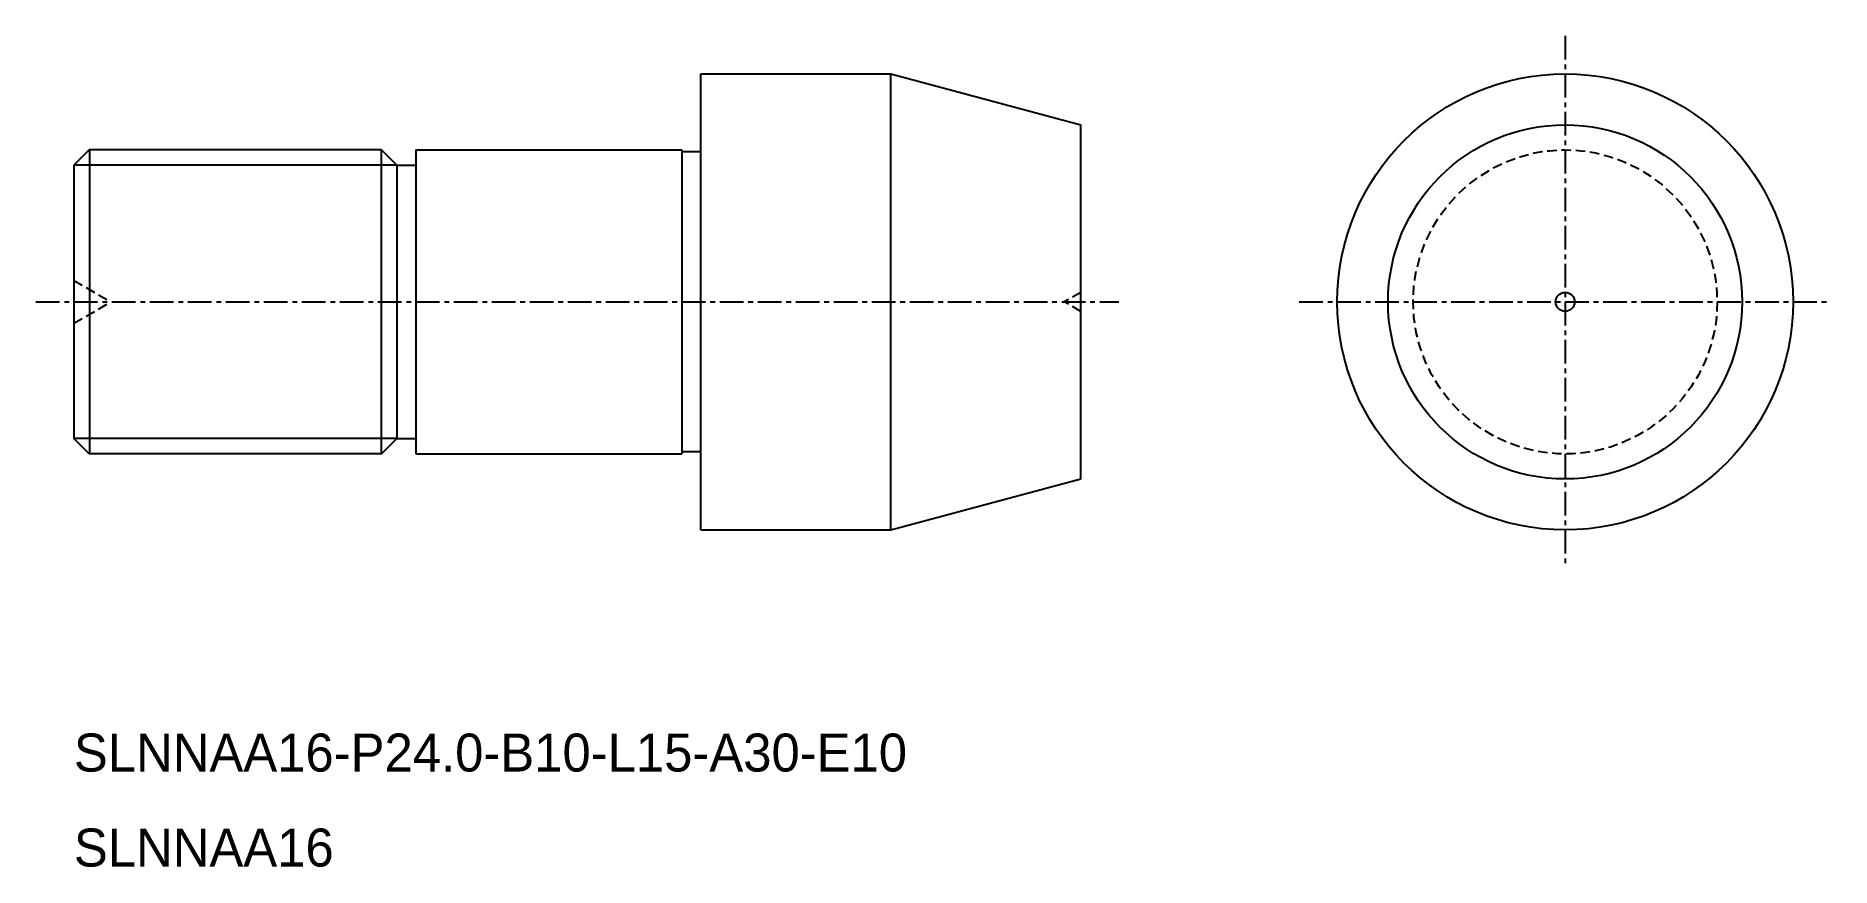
# Model space of a CAD drawing. Extents: x -2046.9 to -1952.4, y -827.4 to -783.7.
import ezdxf

# ---------------------------------------------------------------- set-up
doc = ezdxf.new("R2010")
doc.units = 0
doc.linetypes.add('CENTER', pattern=[2, 1.25, -0.25, 0.25, -0.25])
doc.linetypes.add('DASHED', pattern=[0.75, 0.5, -0.25])
doc.layers.get('0').update_dxf_attribs({"linetype": 'CONTINUOUS'})
doc.layers.add('CENTER', color=1, linetype='CENTER')

msp = doc.modelspace()

# ---------------------------------------------------------------- linework, layer by layer
at = {"color": 7, "linetype": 'CONTINUOUS'}
for p, q in [((-2011.895, -785.66), (-2001.895, -785.66)), ((-2011.895, -809.66), (-2011.895, -785.66)), ((-2001.895, -809.66), (-2001.895, -785.66)), ((-2001.895, -785.66), (-1991.895, -788.339)), ((-1991.895, -806.98), (-1991.895, -788.339)), ((-2044.083, -789.66), (-2044.895, -790.472)), ((-2028.707, -789.66), (-2044.083, -789.66)), ((-2044.079, -789.66), (-2044.079, -805.66)), ((-2028.712, -789.66), (-2028.712, -805.66)), ((-2028.707, -789.66), (-2027.895, -790.472)), ((-2026.895, -789.66), (-2012.895, -789.66)), ((-2026.895, -789.66), (-2026.895, -805.66)), ((-2012.895, -789.66), (-2012.895, -805.66)), ((-2011.895, -789.76), (-2012.895, -789.76)), ((-2044.895, -790.472), (-2044.895, -804.848)), ((-2027.895, -790.472), (-2027.895, -804.848)), ((-2027.895, -790.472), (-2026.895, -790.472)), ((-2044.083, -805.66), (-2044.895, -804.848)), ((-2028.707, -805.66), (-2027.895, -804.848)), ((-2027.895, -804.848), (-2026.895, -804.848)), ((-2028.707, -805.66), (-2044.083, -805.66)), ((-2026.895, -805.66), (-2012.895, -805.66)), ((-2011.895, -805.56), (-2012.895, -805.56)), ((-2001.895, -809.66), (-1991.895, -806.98)), ((-2011.895, -809.66), (-2001.895, -809.66))]:
    msp.add_line(p, q, dxfattribs=at)
at = {"color": 3, "linetype": 'CONTINUOUS'}
for p, q in [((-2027.895, -790.472), (-2044.895, -790.472)), ((-2027.895, -804.848), (-2044.895, -804.848))]:
    msp.add_line(p, q, dxfattribs=at)
at = {"color": 3, "linetype": 'DASHED'}
for p, q in [((-2044.895, -796.535), (-2042.947, -797.66)), ((-1991.895, -797.16), (-1992.761, -797.66)), ((-2044.895, -798.785), (-2042.947, -797.66)), ((-1991.895, -798.16), (-1992.761, -797.66))]:
    msp.add_line(p, q, dxfattribs=at)
msp.add_circle((-1966.395, -797.66), 8, dxfattribs=at)
at = {"layer": 'CENTER', "color": 1, "linetype": 'CENTER'}
for p, q in [((-1966.395, -783.66), (-1966.395, -811.66)), ((-2046.895, -797.66), (-1989.895, -797.66)), ((-1980.395, -797.66), (-1952.395, -797.66))]:
    msp.add_line(p, q, dxfattribs=at)
at = {"layer": 'CENTER', "color": 7, "linetype": 'CONTINUOUS'}
for radius in [12, 9.321, 0.5]:
    msp.add_circle((-1966.395, -797.66), radius, dxfattribs=at)

# ---------------------------------------------------------------- texts
at = {"color": 7, "linetype": 'CONTINUOUS'}
for s, p in [('SLNNAA16-P24.0-B10-L15-A30-E10', (-2044.895, -822.381)), ('SLNNAA16', (-2044.895, -827.381))]:
    msp.add_text(s, height=2, dxfattribs=at).set_placement(p)

doc.saveas('drawing.dxf')
